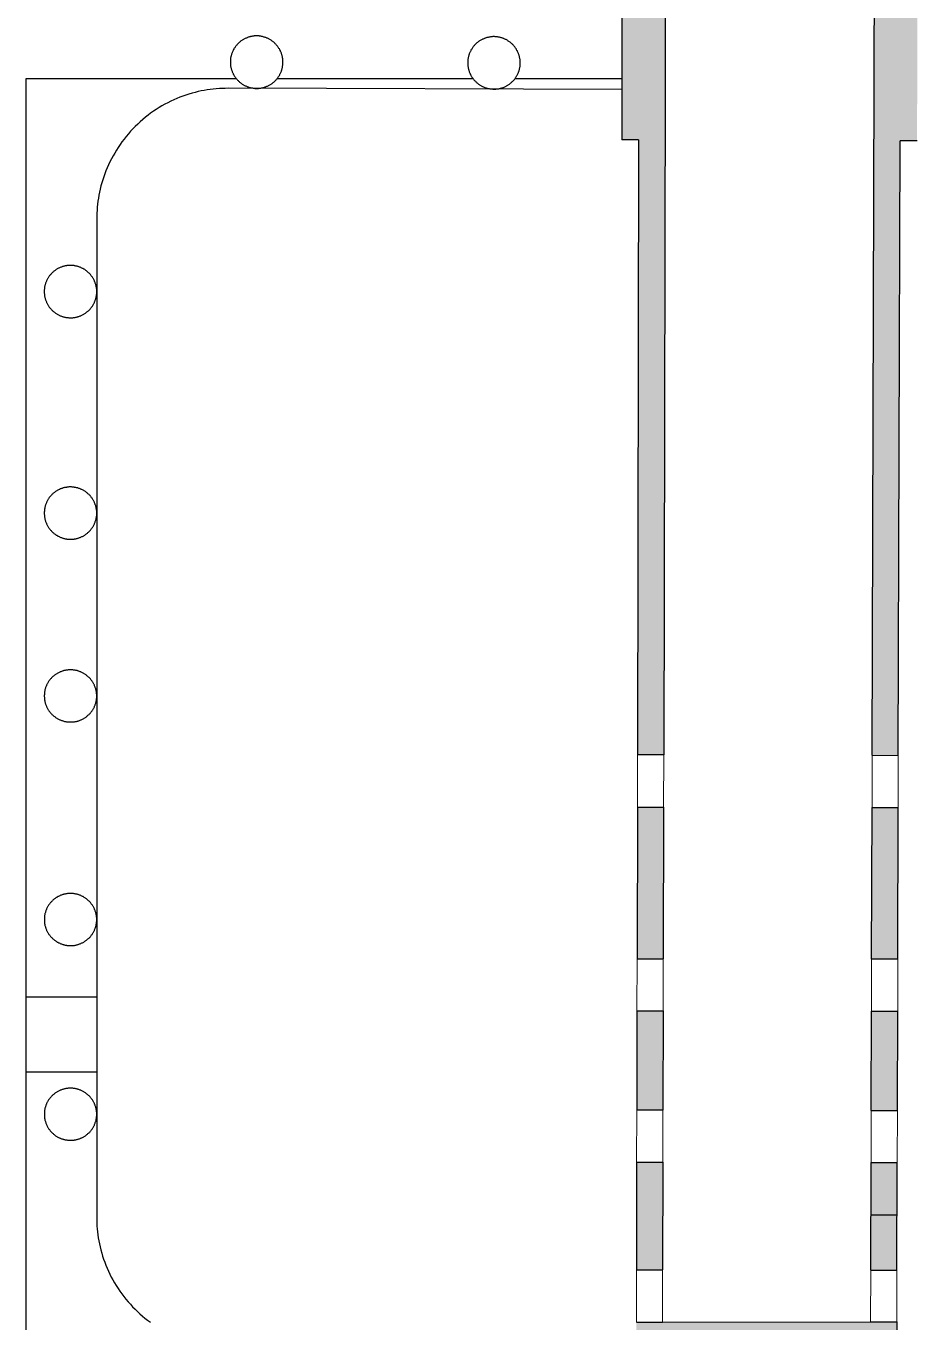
# Model space of a CAD drawing. Header units: millimetres. Extents: x 3.1 to 23.9, y 2.6 to 13.
# Drawn here: x 15.896 to 16.604, y 4.737 to 5.767 of the extents above; entities that cross this region are included whole.
import ezdxf

# ---------------------------------------------------------------- set-up
doc = ezdxf.new("R2010")
doc.units = ezdxf.units.MM
for name, color, linetype, lineweight in [('0.2', 6, 'Continuous', 15), ('0.3', 4, 'Continuous', 20), ('0.6', 1, 'Continuous', 30)]:
    doc.layers.add(name, color=color, linetype=linetype, lineweight=lineweight)

msp = doc.modelspace()

# ---------------------------------------------------------------- hatches: boundary and pattern name
at = {"layer": '0.6'}
h = msp.add_hatch(color=256, dxfattribs=at)
h.dxf.hatch_style = 1
h.paths.add_polyline_path([(16.405, 6.1786), (16.3841, 6.1786), (16.3833, 5.7845), (16.3696, 5.7845), (16.3696, 5.6766), (16.3831, 5.6766), (16.3822, 5.1878), (16.403, 5.1878), (16.4041, 5.7225)])
h.paths.add_polyline_path([(16.6047, 5.7845), (16.5913, 5.7845), (16.5924, 6.1786), (16.5716, 6.1786), (16.5702, 5.722), (16.5687, 5.1876), (16.5895, 5.1875), (16.591, 5.676), (16.6044, 5.6759)])
h.paths.add_polyline_path([(16.5883, 4.7372), (16.5675, 4.7373), (16.4021, 4.7371), (16.4021, 4.7371), (16.3813, 4.7371), (16.3812, 4.7171), (16.5882, 4.7173)])
h.paths.add_polyline_path([(16.4023, 4.8641), (16.3815, 4.8641), (16.3815, 4.8641), (16.3813, 4.7785), (16.4021, 4.7785)])
h.paths.add_polyline_path([(16.4026, 4.9844), (16.3817, 4.9844), (16.3817, 4.9844), (16.3816, 4.9054), (16.4024, 4.9054)])
h.paths.add_polyline_path([(16.4029, 5.1463), (16.3821, 5.1464), (16.3818, 5.0259), (16.4026, 5.0258)])
h.paths.add_polyline_path([(16.5895, 5.1461), (16.5687, 5.1461), (16.5683, 5.0256), (16.5892, 5.0256)])
h.paths.add_polyline_path([(16.589, 4.9842), (16.5682, 4.9842), (16.568, 4.9053), (16.5888, 4.9053)])
h.paths.add_polyline_path([(16.5885, 4.8224), (16.5678, 4.8224), (16.5677, 4.7784), (16.5884, 4.7784)])
h.paths.add_polyline_path([(16.5887, 4.8639), (16.5679, 4.864), (16.5678, 4.8224), (16.5885, 4.8224)])

# ---------------------------------------------------------------- linework, layer by layer
at = {"layer": '0.2', "lineweight": -3}
for points in [[(15.8961, 4.9957), (15.9523, 4.9957)], [(15.9523, 4.9357), (15.8961, 4.9357)]]:
    msp.add_lwpolyline(points, dxfattribs=at)
at = {"layer": '0.3', "lineweight": -3}
msp.add_line((15.8963, 5.7251), (15.8961, 5.7251), dxfattribs=at)
at = {"layer": '0.3'}
for p, q in [((16.3821, 5.1464), (16.3822, 5.1878)), ((16.403, 5.1878), (16.4029, 5.1464)), ((16.5688, 5.1876), (16.5687, 5.1461)), ((16.3817, 4.9844), (16.3818, 5.0259)), ((16.4026, 5.0258), (16.4026, 4.9844)), ((16.5682, 4.9842), (16.5683, 5.0256)), ((16.5892, 5.0256), (16.5891, 4.9842)), ((16.3815, 4.8641), (16.3816, 4.9054)), ((16.4024, 4.9054), (16.4023, 4.8641)), ((16.5679, 4.864), (16.568, 4.9053)), ((16.5888, 4.9053), (16.5887, 4.8639)), ((16.3813, 4.7371), (16.3813, 4.7785)), ((16.4021, 4.7785), (16.4021, 4.7371)), ((16.5675, 4.7373), (16.5677, 4.7784)), ((16.5884, 4.7784), (16.5883, 4.7372))]:
    msp.add_line(p, q, dxfattribs=at)
msp.add_lwpolyline([(16.5895, 5.1461), (16.5895, 5.1875)], dxfattribs=at)
at = {"layer": '0.6', "lineweight": -3}
for p, q in [((16.0634, 5.7251), (15.8961, 5.7251)), ((15.8961, 5.7251), (15.8961, 4.6759)), ((16.2516, 5.7251), (16.0956, 5.7251)), ((16.3697, 5.7251), (16.2847, 5.7251))]:
    msp.add_line(p, q, dxfattribs=at)
at = {"layer": '0.6'}
for p, q in [((16.4021, 4.7371), (16.5675, 4.7373)), ((16.5675, 4.7373), (16.5883, 4.7372)), ((16.5883, 4.7372), (16.5882, 4.7173))]:
    msp.add_line(p, q, dxfattribs=at)
for points in [[(16.405, 6.1786), (16.4041, 5.7225)], [(16.5702, 5.722), (16.5716, 6.1786)], [(16.3696, 5.7845), (16.3696, 5.6766)], [(16.0568, 5.7177), (16.0545, 5.7176), (16.0522, 5.7176), (16.0498, 5.7174), (16.0474, 5.7173), (16.045, 5.717), (16.0426, 5.7167), (16.0402, 5.7164), (16.0378, 5.716), (16.0354, 5.7155), (16.0329, 5.715), (16.0305, 5.7144), (16.0281, 5.7137), (16.0256, 5.713), (16.0232, 5.7122), (16.0208, 5.7114), (16.0184, 5.7105), (16.016, 5.7095), (16.0136, 5.7084), (16.0112, 5.7073), (16.0088, 5.7062), (16.0065, 5.7049), (16.0042, 5.7036), (16.0019, 5.7023), (15.9997, 5.7008), (15.9974, 5.6994), (15.9952, 5.6978), (15.9931, 5.6962), (15.991, 5.6946), (15.9889, 5.6928), (15.9869, 5.6911), (15.9849, 5.6892), (15.983, 5.6874), (15.9811, 5.6854), (15.9792, 5.6835), (15.9775, 5.6814), (15.9757, 5.6794), (15.9741, 5.6773), (15.9724, 5.6751), (15.9709, 5.673), (15.9694, 5.6707), (15.968, 5.6685), (15.9666, 5.6662), (15.9653, 5.6639), (15.964, 5.6616), (15.9628, 5.6592), (15.9617, 5.6569), (15.9607, 5.6545), (15.9597, 5.6521), (15.9588, 5.6497), (15.9579, 5.6473), (15.9571, 5.6449), (15.9564, 5.6424), (15.9557, 5.64), (15.9551, 5.6376), (15.9546, 5.6352), (15.9541, 5.6327), (15.9537, 5.6303), (15.9533, 5.6279), (15.953, 5.6255), (15.9528, 5.6231), (15.9526, 5.6208), (15.9525, 5.6184), (15.9524, 5.6161), (15.9524, 5.6138)], [(16.3697, 5.7167), (16.0568, 5.7177)], [(16.4041, 5.7225), (16.403, 5.1878)], [(16.5687, 5.1876), (16.5702, 5.722)], [(16.3831, 5.6766), (16.3696, 5.6766)], [(16.3831, 5.6766), (16.3822, 5.1878)], [(16.404, 5.6765), (16.404, 5.6765)], [(16.5895, 5.1875), (16.591, 5.676)], [(16.6044, 5.6759), (16.591, 5.676)], [(15.9524, 5.6138), (15.9523, 4.8204)], [(16.403, 5.1878), (16.3822, 5.1878)], [(16.5688, 5.1876), (16.5895, 5.1875)], [(16.3821, 5.1464), (16.3818, 5.0259)], [(16.3821, 5.1464), (16.4029, 5.1463)], [(16.4029, 5.1463), (16.4026, 5.0258)], [(16.5683, 5.0256), (16.5687, 5.1461)], [(16.5687, 5.1461), (16.5895, 5.1461)], [(16.5892, 5.0256), (16.5895, 5.1461)], [(16.3818, 5.0259), (16.4026, 5.0258)], [(16.5892, 5.0256), (16.5683, 5.0256)], [(16.3817, 4.9844), (16.3816, 4.9054)], [(16.3817, 4.9844), (16.4026, 4.9844)], [(16.4026, 4.9844), (16.4024, 4.9054)], [(16.568, 4.9053), (16.5682, 4.9842)], [(16.5682, 4.9842), (16.589, 4.9842)], [(16.5888, 4.9053), (16.589, 4.9842)], [(16.4024, 4.9054), (16.3816, 4.9054)], [(16.568, 4.9053), (16.5888, 4.9053)], [(16.3815, 4.8641), (16.3813, 4.7785)], [(16.3815, 4.8641), (16.4023, 4.8641)], [(16.4023, 4.8641), (16.4021, 4.7785)], [(16.5677, 4.7784), (16.5679, 4.864)], [(16.5679, 4.864), (16.5887, 4.8639)], [(16.5884, 4.7784), (16.5887, 4.8639)], [(16.5677, 4.8224), (16.5885, 4.8224)], [(15.9523, 4.8204), (15.9523, 4.8181), (15.9524, 4.8158), (15.9525, 4.8134), (15.9527, 4.8111), (15.953, 4.8087), (15.9533, 4.8064), (15.9536, 4.804), (15.954, 4.8016), (15.9545, 4.7992), (15.9551, 4.7968), (15.9557, 4.7944), (15.9563, 4.7919), (15.957, 4.7895), (15.9578, 4.7871), (15.9587, 4.7847), (15.9596, 4.7823), (15.9606, 4.78), (15.9616, 4.7776), (15.9627, 4.7752), (15.9639, 4.7729), (15.9652, 4.7706), (15.9665, 4.7683), (15.9678, 4.7661), (15.9693, 4.7638), (15.9707, 4.7616), (15.9723, 4.7595), (15.9739, 4.7573), (15.9756, 4.7552), (15.9773, 4.7532), (15.9791, 4.7512), (15.9809, 4.7492), (15.9828, 4.7473), (15.9847, 4.7454), (15.9867, 4.7436), (15.9887, 4.7419), (15.9907, 4.7402), (15.9928, 4.7385), (15.995, 4.7369)], [(16.3813, 4.7785), (16.4021, 4.7785)], [(16.5677, 4.7784), (16.5884, 4.7784)], [(16.3813, 4.7371), (16.4021, 4.7371)]]:
    msp.add_lwpolyline(points, dxfattribs=at)
for points in [[(16.0795, 5.7593), (16.079, 5.7593), (16.0785, 5.7593), (16.0781, 5.7592), (16.0776, 5.7592), (16.0771, 5.7591), (16.0766, 5.7591), (16.0762, 5.759), (16.0757, 5.7589), (16.0752, 5.7588), (16.0747, 5.7587), (16.0742, 5.7586), (16.0737, 5.7585), (16.0732, 5.7583), (16.0728, 5.7582), (16.0723, 5.758), (16.0718, 5.7578), (16.0713, 5.7576), (16.0708, 5.7574), (16.0704, 5.7572), (16.0699, 5.757), (16.0694, 5.7567), (16.069, 5.7565), (16.0685, 5.7562), (16.068, 5.7559), (16.0676, 5.7556), (16.0672, 5.7553), (16.0667, 5.755), (16.0663, 5.7546), (16.0659, 5.7543), (16.0655, 5.7539), (16.0651, 5.7536), (16.0647, 5.7532), (16.0643, 5.7528), (16.064, 5.7524), (16.0636, 5.752), (16.0633, 5.7516), (16.0629, 5.7512), (16.0626, 5.7508), (16.0623, 5.7503), (16.062, 5.7499), (16.0617, 5.7494), (16.0614, 5.749), (16.0612, 5.7485), (16.0609, 5.7481), (16.0607, 5.7476), (16.0605, 5.7471), (16.0602, 5.7466), (16.06, 5.7462), (16.0599, 5.7457), (16.0597, 5.7452), (16.0595, 5.7447), (16.0594, 5.7442), (16.0593, 5.7437), (16.0591, 5.7432), (16.059, 5.7428), (16.0589, 5.7423), (16.0588, 5.7418), (16.0588, 5.7413), (16.0587, 5.7408), (16.0587, 5.7404), (16.0586, 5.7399), (16.0586, 5.7394), (16.0586, 5.739), (16.0586, 5.7385), (16.0586, 5.738), (16.0586, 5.7376), (16.0586, 5.7371), (16.0587, 5.7366), (16.0587, 5.7361), (16.0588, 5.7357), (16.0588, 5.7352), (16.0589, 5.7347), (16.059, 5.7342), (16.0591, 5.7337), (16.0592, 5.7332), (16.0594, 5.7327), (16.0595, 5.7323), (16.0597, 5.7318), (16.0599, 5.7313), (16.06, 5.7308), (16.0602, 5.7303), (16.0604, 5.7299), (16.0607, 5.7294), (16.0609, 5.7289), (16.0612, 5.7284), (16.0614, 5.728), (16.0617, 5.7275), (16.062, 5.7271), (16.0623, 5.7266), (16.0626, 5.7262), (16.0629, 5.7258), (16.0632, 5.7253), (16.0636, 5.7249), (16.0639, 5.7245), (16.0643, 5.7241), (16.0647, 5.7237), (16.0651, 5.7234), (16.0655, 5.723), (16.0659, 5.7226), (16.0663, 5.7223), (16.0667, 5.7219), (16.0671, 5.7216), (16.0676, 5.7213), (16.068, 5.721), (16.0685, 5.7207), (16.0689, 5.7205), (16.0694, 5.7202), (16.0699, 5.7199), (16.0703, 5.7197), (16.0708, 5.7195), (16.0713, 5.7193), (16.0718, 5.7191), (16.0722, 5.7189), (16.0727, 5.7187), (16.0732, 5.7185), (16.0737, 5.7184), (16.0742, 5.7183), (16.0747, 5.7181), (16.0752, 5.718), (16.0757, 5.7179), (16.0761, 5.7179), (16.0766, 5.7178), (16.0771, 5.7177), (16.0776, 5.7177), (16.0781, 5.7176), (16.0785, 5.7176), (16.079, 5.7176), (16.0795, 5.7176), (16.0799, 5.7176), (16.0804, 5.7176), (16.0809, 5.7176), (16.0813, 5.7177), (16.0818, 5.7177), (16.0823, 5.7178), (16.0828, 5.7178), (16.0833, 5.7179), (16.0837, 5.718), (16.0842, 5.7181), (16.0847, 5.7182), (16.0852, 5.7184), (16.0857, 5.7185), (16.0862, 5.7187), (16.0867, 5.7188), (16.0871, 5.719), (16.0876, 5.7192), (16.0881, 5.7194), (16.0886, 5.7196), (16.089, 5.7199), (16.0895, 5.7201), (16.09, 5.7204), (16.0904, 5.7207), (16.0909, 5.7209), (16.0913, 5.7212), (16.0918, 5.7215), (16.0922, 5.7219), (16.0926, 5.7222), (16.093, 5.7225), (16.0934, 5.7229), (16.0938, 5.7233), (16.0942, 5.7236), (16.0946, 5.724), (16.095, 5.7244), (16.0953, 5.7248), (16.0957, 5.7252), (16.096, 5.7257), (16.0963, 5.7261), (16.0966, 5.7265), (16.0969, 5.727), (16.0972, 5.7274), (16.0975, 5.7279), (16.0978, 5.7283), (16.098, 5.7288), (16.0982, 5.7293), (16.0985, 5.7297), (16.0987, 5.7302), (16.0989, 5.7307), (16.0991, 5.7312), (16.0992, 5.7317), (16.0994, 5.7321), (16.0995, 5.7326), (16.0997, 5.7331), (16.0998, 5.7336), (16.0999, 5.7341), (16.1, 5.7346), (16.1001, 5.735), (16.1001, 5.7355), (16.1002, 5.736), (16.1003, 5.7365), (16.1003, 5.737), (16.1003, 5.7374), (16.1003, 5.7379), (16.1003, 5.7384), (16.1003, 5.7388), (16.1003, 5.7393), (16.1003, 5.7398), (16.1003, 5.7402), (16.1002, 5.7407), (16.1002, 5.7412), (16.1001, 5.7417), (16.1, 5.7422), (16.0999, 5.7426), (16.0998, 5.7431), (16.0997, 5.7436), (16.0995, 5.7441), (16.0994, 5.7446), (16.0992, 5.7451), (16.0991, 5.7456), (16.0989, 5.746), (16.0987, 5.7465), (16.0985, 5.747), (16.0983, 5.7475), (16.098, 5.7479), (16.0978, 5.7484), (16.0975, 5.7489), (16.0972, 5.7493), (16.0969, 5.7498), (16.0966, 5.7502), (16.0963, 5.7507), (16.096, 5.7511), (16.0957, 5.7515), (16.0953, 5.7519), (16.095, 5.7523), (16.0946, 5.7527), (16.0942, 5.7531), (16.0939, 5.7535), (16.0935, 5.7539), (16.093, 5.7542), (16.0926, 5.7546), (16.0922, 5.7549), (16.0918, 5.7552), (16.0913, 5.7555), (16.0909, 5.7558), (16.0904, 5.7561), (16.09, 5.7564), (16.0895, 5.7567), (16.0891, 5.7569), (16.0886, 5.7571), (16.0881, 5.7574), (16.0876, 5.7576), (16.0872, 5.7578), (16.0867, 5.758), (16.0862, 5.7581), (16.0857, 5.7583), (16.0852, 5.7584), (16.0847, 5.7586), (16.0842, 5.7587), (16.0838, 5.7588), (16.0833, 5.7589), (16.0828, 5.759), (16.0823, 5.7591), (16.0818, 5.7591), (16.0814, 5.7592), (16.0809, 5.7592), (16.0804, 5.7592), (16.0799, 5.7593)], [(16.2681, 5.7587), (16.2677, 5.7587), (16.2672, 5.7587), (16.2667, 5.7586), (16.2663, 5.7586), (16.2658, 5.7585), (16.2653, 5.7585), (16.2648, 5.7584), (16.2643, 5.7583), (16.2639, 5.7582), (16.2634, 5.7581), (16.2629, 5.758), (16.2624, 5.7579), (16.2619, 5.7577), (16.2614, 5.7576), (16.2609, 5.7574), (16.2605, 5.7572), (16.26, 5.757), (16.2595, 5.7568), (16.259, 5.7566), (16.2586, 5.7564), (16.2581, 5.7561), (16.2576, 5.7559), (16.2572, 5.7556), (16.2567, 5.7553), (16.2563, 5.755), (16.2558, 5.7547), (16.2554, 5.7544), (16.255, 5.7541), (16.2546, 5.7537), (16.2542, 5.7534), (16.2538, 5.753), (16.2534, 5.7526), (16.253, 5.7522), (16.2526, 5.7518), (16.2523, 5.7514), (16.2519, 5.751), (16.2516, 5.7506), (16.2513, 5.7502), (16.251, 5.7497), (16.2507, 5.7493), (16.2504, 5.7488), (16.2501, 5.7484), (16.2498, 5.7479), (16.2496, 5.7475), (16.2494, 5.747), (16.2491, 5.7465), (16.2489, 5.746), (16.2487, 5.7456), (16.2485, 5.7451), (16.2484, 5.7446), (16.2482, 5.7441), (16.2481, 5.7436), (16.2479, 5.7431), (16.2478, 5.7427), (16.2477, 5.7422), (16.2476, 5.7417), (16.2475, 5.7412), (16.2474, 5.7407), (16.2474, 5.7402), (16.2473, 5.7398), (16.2473, 5.7393), (16.2473, 5.7388), (16.2473, 5.7384), (16.2472, 5.7379), (16.2473, 5.7374), (16.2473, 5.737), (16.2473, 5.7365), (16.2473, 5.736), (16.2474, 5.7356), (16.2474, 5.7351), (16.2475, 5.7346), (16.2476, 5.7341), (16.2477, 5.7336), (16.2478, 5.7331), (16.2479, 5.7327), (16.248, 5.7322), (16.2482, 5.7317), (16.2483, 5.7312), (16.2485, 5.7307), (16.2487, 5.7302), (16.2489, 5.7297), (16.2491, 5.7293), (16.2493, 5.7288), (16.2496, 5.7283), (16.2498, 5.7279), (16.2501, 5.7274), (16.2503, 5.7269), (16.2506, 5.7265), (16.2509, 5.726), (16.2512, 5.7256), (16.2516, 5.7252), (16.2519, 5.7248), (16.2522, 5.7243), (16.2526, 5.7239), (16.253, 5.7235), (16.2533, 5.7232), (16.2537, 5.7228), (16.2541, 5.7224), (16.2545, 5.7221), (16.2549, 5.7217), (16.2554, 5.7214), (16.2558, 5.721), (16.2562, 5.7207), (16.2567, 5.7204), (16.2571, 5.7201), (16.2576, 5.7199), (16.258, 5.7196), (16.2585, 5.7194), (16.259, 5.7191), (16.2594, 5.7189), (16.2599, 5.7187), (16.2604, 5.7185), (16.2609, 5.7183), (16.2614, 5.7181), (16.2619, 5.718), (16.2623, 5.7178), (16.2628, 5.7177), (16.2633, 5.7176), (16.2638, 5.7175), (16.2643, 5.7174), (16.2648, 5.7173), (16.2653, 5.7172), (16.2657, 5.7171), (16.2662, 5.7171), (16.2667, 5.7171), (16.2672, 5.717), (16.2676, 5.717), (16.2681, 5.717), (16.2685, 5.717), (16.269, 5.717), (16.2695, 5.717), (16.27, 5.7171), (16.2704, 5.7171), (16.2709, 5.7172), (16.2714, 5.7173), (16.2719, 5.7173), (16.2724, 5.7174), (16.2728, 5.7175), (16.2733, 5.7177), (16.2738, 5.7178), (16.2743, 5.7179), (16.2748, 5.7181), (16.2753, 5.7183), (16.2758, 5.7184), (16.2762, 5.7186), (16.2767, 5.7188), (16.2772, 5.7191), (16.2777, 5.7193), (16.2781, 5.7196), (16.2786, 5.7198), (16.279, 5.7201), (16.2795, 5.7204), (16.2799, 5.7207), (16.2804, 5.721), (16.2808, 5.7213), (16.2812, 5.7216), (16.2816, 5.722), (16.2821, 5.7223), (16.2824, 5.7227), (16.2828, 5.7231), (16.2832, 5.7234), (16.2836, 5.7238), (16.2839, 5.7242), (16.2843, 5.7247), (16.2846, 5.7251), (16.2849, 5.7255), (16.2853, 5.7259), (16.2856, 5.7264), (16.2858, 5.7268), (16.2861, 5.7273), (16.2864, 5.7277), (16.2866, 5.7282), (16.2869, 5.7287), (16.2871, 5.7292), (16.2873, 5.7296), (16.2875, 5.7301), (16.2877, 5.7306), (16.2878, 5.7311), (16.288, 5.7316), (16.2882, 5.732), (16.2883, 5.7325), (16.2884, 5.733), (16.2885, 5.7335), (16.2886, 5.734), (16.2887, 5.7345), (16.2888, 5.7349), (16.2888, 5.7354), (16.2889, 5.7359), (16.2889, 5.7364), (16.2889, 5.7368), (16.289, 5.7373), (16.289, 5.7378), (16.289, 5.7382), (16.2889, 5.7387), (16.2889, 5.7392), (16.2889, 5.7396), (16.2888, 5.7401), (16.2888, 5.7406), (16.2887, 5.7411), (16.2886, 5.7416), (16.2885, 5.742), (16.2884, 5.7425), (16.2883, 5.743), (16.2882, 5.7435), (16.288, 5.744), (16.2879, 5.7445), (16.2877, 5.745), (16.2875, 5.7454), (16.2873, 5.7459), (16.2871, 5.7464), (16.2869, 5.7469), (16.2867, 5.7473), (16.2864, 5.7478), (16.2861, 5.7483), (16.2859, 5.7487), (16.2856, 5.7492), (16.2853, 5.7496), (16.285, 5.7501), (16.2847, 5.7505), (16.2843, 5.7509), (16.284, 5.7513), (16.2836, 5.7517), (16.2833, 5.7521), (16.2829, 5.7525), (16.2825, 5.7529), (16.2821, 5.7533), (16.2817, 5.7536), (16.2813, 5.754), (16.2809, 5.7543), (16.2804, 5.7546), (16.28, 5.7549), (16.2795, 5.7552), (16.2791, 5.7555), (16.2786, 5.7558), (16.2782, 5.7561), (16.2777, 5.7563), (16.2772, 5.7565), (16.2768, 5.7568), (16.2763, 5.757), (16.2758, 5.7572), (16.2753, 5.7574), (16.2748, 5.7575), (16.2744, 5.7577), (16.2739, 5.7578), (16.2734, 5.758), (16.2729, 5.7581), (16.2724, 5.7582), (16.2719, 5.7583), (16.2714, 5.7584), (16.271, 5.7585), (16.2705, 5.7585), (16.27, 5.7586), (16.2695, 5.7586), (16.2691, 5.7586), (16.2686, 5.7587)], [(15.9106, 5.5561), (15.9106, 5.5557), (15.9106, 5.5552), (15.9106, 5.5547), (15.9107, 5.5543), (15.9107, 5.5538), (15.9108, 5.5533), (15.9109, 5.5528), (15.9109, 5.5523), (15.911, 5.5519), (15.9111, 5.5514), (15.9113, 5.5509), (15.9114, 5.5504), (15.9115, 5.5499), (15.9117, 5.5494), (15.9119, 5.5489), (15.9121, 5.5485), (15.9123, 5.548), (15.9125, 5.5475), (15.9127, 5.547), (15.9129, 5.5466), (15.9132, 5.5461), (15.9134, 5.5456), (15.9137, 5.5452), (15.914, 5.5447), (15.9143, 5.5443), (15.9146, 5.5438), (15.9149, 5.5434), (15.9153, 5.543), (15.9156, 5.5426), (15.916, 5.5422), (15.9163, 5.5418), (15.9167, 5.5414), (15.9171, 5.541), (15.9175, 5.5406), (15.9179, 5.5403), (15.9183, 5.5399), (15.9187, 5.5396), (15.9192, 5.5393), (15.9196, 5.539), (15.92, 5.5387), (15.9205, 5.5384), (15.921, 5.5381), (15.9214, 5.5379), (15.9219, 5.5376), (15.9224, 5.5374), (15.9228, 5.5371), (15.9233, 5.5369), (15.9238, 5.5367), (15.9243, 5.5366), (15.9248, 5.5364), (15.9252, 5.5362), (15.9257, 5.5361), (15.9262, 5.5359), (15.9267, 5.5358), (15.9272, 5.5357), (15.9277, 5.5356), (15.9282, 5.5355), (15.9286, 5.5355), (15.9291, 5.5354), (15.9296, 5.5354), (15.9301, 5.5353), (15.9305, 5.5353), (15.931, 5.5353), (15.9315, 5.5353), (15.9319, 5.5353), (15.9324, 5.5353), (15.9329, 5.5353), (15.9333, 5.5353), (15.9338, 5.5354), (15.9343, 5.5354), (15.9348, 5.5355), (15.9353, 5.5356), (15.9358, 5.5357), (15.9362, 5.5358), (15.9367, 5.5359), (15.9372, 5.5361), (15.9377, 5.5362), (15.9382, 5.5364), (15.9387, 5.5365), (15.9392, 5.5367), (15.9396, 5.5369), (15.9401, 5.5371), (15.9406, 5.5373), (15.9411, 5.5376), (15.9415, 5.5378), (15.942, 5.5381), (15.9424, 5.5383), (15.9429, 5.5386), (15.9433, 5.5389), (15.9438, 5.5392), (15.9442, 5.5396), (15.9446, 5.5399), (15.945, 5.5402), (15.9454, 5.5406), (15.9458, 5.5409), (15.9462, 5.5413), (15.9466, 5.5417), (15.947, 5.5421), (15.9473, 5.5425), (15.9477, 5.5429), (15.948, 5.5433), (15.9483, 5.5438), (15.9486, 5.5442), (15.9489, 5.5446), (15.9492, 5.5451), (15.9495, 5.5455), (15.9498, 5.546), (15.95, 5.5465), (15.9503, 5.5469), (15.9505, 5.5474), (15.9507, 5.5479), (15.9509, 5.5484), (15.9511, 5.5488), (15.9512, 5.5493), (15.9514, 5.5498), (15.9515, 5.5503), (15.9517, 5.5508), (15.9518, 5.5513), (15.9519, 5.5518), (15.952, 5.5522), (15.9521, 5.5527), (15.9522, 5.5532), (15.9522, 5.5537), (15.9523, 5.5542), (15.9523, 5.5546), (15.9523, 5.5551), (15.9523, 5.5556), (15.9523, 5.556), (15.9523, 5.5565), (15.9523, 5.5569), (15.9523, 5.5574), (15.9523, 5.5579), (15.9522, 5.5584), (15.9522, 5.5588), (15.9521, 5.5593), (15.952, 5.5598), (15.9519, 5.5603), (15.9518, 5.5608), (15.9517, 5.5613), (15.9515, 5.5617), (15.9514, 5.5622), (15.9512, 5.5627), (15.9511, 5.5632), (15.9509, 5.5637), (15.9507, 5.5642), (15.9505, 5.5646), (15.9503, 5.5651), (15.95, 5.5656), (15.9498, 5.5661), (15.9495, 5.5665), (15.9492, 5.567), (15.9489, 5.5674), (15.9486, 5.5679), (15.9483, 5.5683), (15.948, 5.5687), (15.9477, 5.5692), (15.9473, 5.5696), (15.947, 5.57), (15.9466, 5.5704), (15.9462, 5.5708), (15.9458, 5.5711), (15.9454, 5.5715), (15.945, 5.5719), (15.9446, 5.5722), (15.9442, 5.5725), (15.9438, 5.5729), (15.9433, 5.5732), (15.9429, 5.5735), (15.9424, 5.5738), (15.942, 5.574), (15.9415, 5.5743), (15.9411, 5.5745), (15.9406, 5.5748), (15.9401, 5.575), (15.9396, 5.5752), (15.9392, 5.5754), (15.9387, 5.5756), (15.9382, 5.5758), (15.9377, 5.5759), (15.9372, 5.5761), (15.9367, 5.5762), (15.9362, 5.5763), (15.9358, 5.5764), (15.9353, 5.5765), (15.9348, 5.5766), (15.9343, 5.5767), (15.9338, 5.5767), (15.9333, 5.5768), (15.9329, 5.5768), (15.9324, 5.5769), (15.9319, 5.5769), (15.9315, 5.5769), (15.931, 5.5769), (15.9305, 5.5769), (15.9301, 5.5768), (15.9296, 5.5768), (15.9291, 5.5768), (15.9286, 5.5767), (15.9282, 5.5766), (15.9277, 5.5765), (15.9272, 5.5765), (15.9267, 5.5763), (15.9262, 5.5762), (15.9257, 5.5761), (15.9252, 5.576), (15.9248, 5.5758), (15.9243, 5.5756), (15.9238, 5.5754), (15.9233, 5.5752), (15.9228, 5.575), (15.9223, 5.5748), (15.9219, 5.5746), (15.9214, 5.5743), (15.9209, 5.5741), (15.9205, 5.5738), (15.92, 5.5735), (15.9196, 5.5732), (15.9192, 5.5729), (15.9187, 5.5726), (15.9183, 5.5723), (15.9179, 5.5719), (15.9175, 5.5716), (15.9171, 5.5712), (15.9167, 5.5708), (15.9163, 5.5704), (15.916, 5.57), (15.9156, 5.5696), (15.9153, 5.5692), (15.9149, 5.5688), (15.9146, 5.5684), (15.9143, 5.5679), (15.914, 5.5675), (15.9137, 5.5671), (15.9134, 5.5666), (15.9132, 5.5661), (15.9129, 5.5657), (15.9127, 5.5652), (15.9125, 5.5647), (15.9123, 5.5643), (15.9121, 5.5638), (15.9119, 5.5633), (15.9117, 5.5628), (15.9115, 5.5623), (15.9114, 5.5618), (15.9113, 5.5614), (15.9111, 5.5609), (15.911, 5.5604), (15.9109, 5.5599), (15.9109, 5.5594), (15.9108, 5.5589), (15.9107, 5.5585), (15.9107, 5.558), (15.9106, 5.5575), (15.9106, 5.5571), (15.9106, 5.5566)], [(15.9106, 5.3801), (15.9106, 5.3796), (15.9106, 5.3791), (15.9107, 5.3787), (15.9107, 5.3782), (15.9107, 5.3777), (15.9108, 5.3772), (15.9109, 5.3768), (15.911, 5.3763), (15.9111, 5.3758), (15.9112, 5.3753), (15.9113, 5.3748), (15.9114, 5.3743), (15.9116, 5.3738), (15.9117, 5.3734), (15.9119, 5.3729), (15.9121, 5.3724), (15.9123, 5.3719), (15.9125, 5.3714), (15.9127, 5.371), (15.9129, 5.3705), (15.9132, 5.37), (15.9135, 5.3696), (15.9137, 5.3691), (15.914, 5.3687), (15.9143, 5.3682), (15.9146, 5.3678), (15.9149, 5.3674), (15.9153, 5.3669), (15.9156, 5.3665), (15.916, 5.3661), (15.9164, 5.3657), (15.9167, 5.3653), (15.9171, 5.365), (15.9175, 5.3646), (15.9179, 5.3643), (15.9183, 5.3639), (15.9188, 5.3636), (15.9192, 5.3633), (15.9196, 5.3629), (15.9201, 5.3626), (15.9205, 5.3624), (15.921, 5.3621), (15.9214, 5.3618), (15.9219, 5.3616), (15.9224, 5.3613), (15.9228, 5.3611), (15.9233, 5.3609), (15.9238, 5.3607), (15.9243, 5.3605), (15.9248, 5.3604), (15.9253, 5.3602), (15.9257, 5.36), (15.9262, 5.3599), (15.9267, 5.3598), (15.9272, 5.3597), (15.9277, 5.3596), (15.9282, 5.3595), (15.9286, 5.3594), (15.9291, 5.3594), (15.9296, 5.3593), (15.9301, 5.3593), (15.9305, 5.3593), (15.931, 5.3592), (15.9315, 5.3592), (15.9319, 5.3592), (15.9324, 5.3593), (15.9329, 5.3593), (15.9334, 5.3593), (15.9338, 5.3594), (15.9343, 5.3594), (15.9348, 5.3595), (15.9353, 5.3596), (15.9358, 5.3597), (15.9362, 5.3598), (15.9367, 5.3599), (15.9372, 5.36), (15.9377, 5.3602), (15.9382, 5.3603), (15.9387, 5.3605), (15.9392, 5.3607), (15.9396, 5.3609), (15.9401, 5.3611), (15.9406, 5.3613), (15.9411, 5.3615), (15.9415, 5.3618), (15.942, 5.362), (15.9424, 5.3623), (15.9429, 5.3626), (15.9433, 5.3629), (15.9438, 5.3632), (15.9442, 5.3635), (15.9446, 5.3639), (15.945, 5.3642), (15.9454, 5.3646), (15.9458, 5.3649), (15.9462, 5.3653), (15.9466, 5.3657), (15.947, 5.3661), (15.9473, 5.3665), (15.9477, 5.3669), (15.948, 5.3673), (15.9483, 5.3677), (15.9486, 5.3682), (15.9489, 5.3686), (15.9492, 5.3691), (15.9495, 5.3695), (15.9498, 5.37), (15.95, 5.3704), (15.9502, 5.3709), (15.9505, 5.3714), (15.9507, 5.3718), (15.9509, 5.3723), (15.9511, 5.3728), (15.9512, 5.3733), (15.9514, 5.3738), (15.9515, 5.3743), (15.9517, 5.3747), (15.9518, 5.3752), (15.9519, 5.3757), (15.952, 5.3762), (15.9521, 5.3767), (15.9521, 5.3772), (15.9522, 5.3776), (15.9523, 5.3781), (15.9523, 5.3786), (15.9523, 5.379), (15.9523, 5.3795), (15.9523, 5.38), (15.9523, 5.3804), (15.9523, 5.3809), (15.9523, 5.3814), (15.9523, 5.3818), (15.9522, 5.3823), (15.9521, 5.3828), (15.9521, 5.3833), (15.952, 5.3838), (15.9519, 5.3842), (15.9518, 5.3847), (15.9517, 5.3852), (15.9515, 5.3857), (15.9514, 5.3862), (15.9512, 5.3867), (15.9511, 5.3871), (15.9509, 5.3876), (15.9507, 5.3881), (15.9505, 5.3886), (15.9502, 5.3891), (15.95, 5.3895), (15.9498, 5.39), (15.9495, 5.3904), (15.9492, 5.3909), (15.9489, 5.3914), (15.9486, 5.3918), (15.9483, 5.3922), (15.948, 5.3927), (15.9477, 5.3931), (15.9473, 5.3935), (15.947, 5.3939), (15.9466, 5.3943), (15.9462, 5.3947), (15.9458, 5.3951), (15.9454, 5.3954), (15.945, 5.3958), (15.9446, 5.3961), (15.9442, 5.3965), (15.9438, 5.3968), (15.9433, 5.3971), (15.9429, 5.3974), (15.9424, 5.3977), (15.942, 5.3979), (15.9415, 5.3982), (15.9411, 5.3985), (15.9406, 5.3987), (15.9401, 5.3989), (15.9396, 5.3991), (15.9392, 5.3993), (15.9387, 5.3995), (15.9382, 5.3997), (15.9377, 5.3998), (15.9372, 5.4), (15.9367, 5.4001), (15.9362, 5.4002), (15.9358, 5.4003), (15.9353, 5.4004), (15.9348, 5.4005), (15.9343, 5.4006), (15.9338, 5.4007), (15.9334, 5.4007), (15.9329, 5.4007), (15.9324, 5.4008), (15.9319, 5.4008), (15.9315, 5.4008), (15.931, 5.4008), (15.9305, 5.4008), (15.9301, 5.4008), (15.9296, 5.4007), (15.9291, 5.4007), (15.9286, 5.4006), (15.9282, 5.4005), (15.9277, 5.4005), (15.9272, 5.4004), (15.9267, 5.4003), (15.9262, 5.4001), (15.9257, 5.4), (15.9252, 5.3999), (15.9248, 5.3997), (15.9243, 5.3995), (15.9238, 5.3994), (15.9233, 5.3992), (15.9228, 5.3989), (15.9224, 5.3987), (15.9219, 5.3985), (15.9214, 5.3982), (15.921, 5.398), (15.9205, 5.3977), (15.9201, 5.3974), (15.9196, 5.3971), (15.9192, 5.3968), (15.9187, 5.3965), (15.9183, 5.3962), (15.9179, 5.3958), (15.9175, 5.3955), (15.9171, 5.3951), (15.9167, 5.3947), (15.9163, 5.3944), (15.916, 5.394), (15.9156, 5.3936), (15.9153, 5.3931), (15.9149, 5.3927), (15.9146, 5.3923), (15.9143, 5.3919), (15.914, 5.3914), (15.9137, 5.391), (15.9135, 5.3905), (15.9132, 5.3901), (15.9129, 5.3896), (15.9127, 5.3891), (15.9125, 5.3887), (15.9123, 5.3882), (15.9121, 5.3877), (15.9119, 5.3872), (15.9117, 5.3867), (15.9116, 5.3863), (15.9114, 5.3858), (15.9113, 5.3853), (15.9112, 5.3848), (15.9111, 5.3843), (15.911, 5.3838), (15.9109, 5.3834), (15.9108, 5.3829), (15.9107, 5.3824), (15.9107, 5.3819), (15.9107, 5.3814), (15.9106, 5.381), (15.9106, 5.3805)], [(15.9106, 5.2347), (15.9106, 5.2343), (15.9107, 5.2338), (15.9107, 5.2333), (15.9107, 5.2329), (15.9108, 5.2324), (15.9108, 5.2319), (15.9109, 5.2314), (15.911, 5.231), (15.9111, 5.2305), (15.9112, 5.23), (15.9113, 5.2295), (15.9114, 5.229), (15.9116, 5.2285), (15.9117, 5.2281), (15.9119, 5.2276), (15.9121, 5.2271), (15.9123, 5.2266), (15.9125, 5.2261), (15.9127, 5.2257), (15.913, 5.2252), (15.9132, 5.2247), (15.9135, 5.2243), (15.9137, 5.2238), (15.914, 5.2234), (15.9143, 5.2229), (15.9146, 5.2225), (15.915, 5.2221), (15.9153, 5.2216), (15.9156, 5.2212), (15.916, 5.2208), (15.9164, 5.2204), (15.9167, 5.22), (15.9171, 5.2197), (15.9175, 5.2193), (15.9179, 5.219), (15.9183, 5.2186), (15.9188, 5.2183), (15.9192, 5.218), (15.9196, 5.2176), (15.9201, 5.2173), (15.9205, 5.2171), (15.921, 5.2168), (15.9214, 5.2165), (15.9219, 5.2163), (15.9224, 5.216), (15.9229, 5.2158), (15.9233, 5.2156), (15.9238, 5.2154), (15.9243, 5.2152), (15.9248, 5.2151), (15.9253, 5.2149), (15.9257, 5.2148), (15.9262, 5.2146), (15.9267, 5.2145), (15.9272, 5.2144), (15.9277, 5.2143), (15.9282, 5.2142), (15.9287, 5.2141), (15.9291, 5.2141), (15.9296, 5.214), (15.9301, 5.214), (15.9306, 5.214), (15.931, 5.214), (15.9315, 5.214), (15.9319, 5.214), (15.9324, 5.214), (15.9329, 5.214), (15.9334, 5.214), (15.9338, 5.2141), (15.9343, 5.2141), (15.9348, 5.2142), (15.9353, 5.2143), (15.9358, 5.2144), (15.9363, 5.2145), (15.9367, 5.2146), (15.9372, 5.2147), (15.9377, 5.2149), (15.9382, 5.215), (15.9387, 5.2152), (15.9392, 5.2154), (15.9396, 5.2156), (15.9401, 5.2158), (15.9406, 5.216), (15.9411, 5.2163), (15.9415, 5.2165), (15.942, 5.2168), (15.9424, 5.217), (15.9429, 5.2173), (15.9433, 5.2176), (15.9438, 5.2179), (15.9442, 5.2182), (15.9446, 5.2186), (15.945, 5.2189), (15.9454, 5.2193), (15.9458, 5.2196), (15.9462, 5.22), (15.9466, 5.2204), (15.947, 5.2208), (15.9473, 5.2212), (15.9477, 5.2216), (15.948, 5.222), (15.9483, 5.2224), (15.9486, 5.2229), (15.9489, 5.2233), (15.9492, 5.2238), (15.9495, 5.2242), (15.9498, 5.2247), (15.95, 5.2251), (15.9502, 5.2256), (15.9505, 5.2261), (15.9507, 5.2266), (15.9509, 5.227), (15.9511, 5.2275), (15.9512, 5.228), (15.9514, 5.2285), (15.9515, 5.229), (15.9517, 5.2294), (15.9518, 5.2299), (15.9519, 5.2304), (15.952, 5.2309), (15.9521, 5.2314), (15.9521, 5.2319), (15.9522, 5.2323), (15.9522, 5.2328), (15.9523, 5.2333), (15.9523, 5.2337), (15.9523, 5.2342), (15.9523, 5.2347), (15.9523, 5.2351), (15.9523, 5.2356), (15.9523, 5.2361), (15.9522, 5.2365), (15.9522, 5.237), (15.9521, 5.2375), (15.9521, 5.238), (15.952, 5.2384), (15.9519, 5.2389), (15.9518, 5.2394), (15.9517, 5.2399), (15.9515, 5.2404), (15.9514, 5.2409), (15.9512, 5.2413), (15.9511, 5.2418), (15.9509, 5.2423), (15.9507, 5.2428), (15.9505, 5.2433), (15.9502, 5.2437), (15.95, 5.2442), (15.9498, 5.2447), (15.9495, 5.2451), (15.9492, 5.2456), (15.9489, 5.246), (15.9486, 5.2465), (15.9483, 5.2469), (15.948, 5.2473), (15.9477, 5.2478), (15.9473, 5.2482), (15.947, 5.2486), (15.9466, 5.249), (15.9462, 5.2494), (15.9458, 5.2497), (15.9454, 5.2501), (15.945, 5.2505), (15.9446, 5.2508), (15.9442, 5.2511), (15.9438, 5.2514), (15.9433, 5.2518), (15.9429, 5.2521), (15.9424, 5.2523), (15.942, 5.2526), (15.9415, 5.2529), (15.9411, 5.2531), (15.9406, 5.2534), (15.9401, 5.2536), (15.9396, 5.2538), (15.9392, 5.254), (15.9387, 5.2542), (15.9382, 5.2543), (15.9377, 5.2545), (15.9372, 5.2546), (15.9367, 5.2548), (15.9362, 5.2549), (15.9358, 5.255), (15.9353, 5.2551), (15.9348, 5.2552), (15.9343, 5.2553), (15.9338, 5.2553), (15.9334, 5.2554), (15.9329, 5.2554), (15.9324, 5.2554), (15.9319, 5.2555), (15.9315, 5.2555), (15.931, 5.2555), (15.9306, 5.2554), (15.9301, 5.2554), (15.9296, 5.2554), (15.9291, 5.2553), (15.9287, 5.2553), (15.9282, 5.2552), (15.9277, 5.2551), (15.9272, 5.255), (15.9267, 5.2549), (15.9262, 5.2548), (15.9257, 5.2547), (15.9253, 5.2545), (15.9248, 5.2544), (15.9243, 5.2542), (15.9238, 5.254), (15.9233, 5.2538), (15.9229, 5.2536), (15.9224, 5.2534), (15.9219, 5.2532), (15.9214, 5.2529), (15.921, 5.2526), (15.9205, 5.2524), (15.9201, 5.2521), (15.9196, 5.2518), (15.9192, 5.2515), (15.9188, 5.2512), (15.9183, 5.2508), (15.9179, 5.2505), (15.9175, 5.2501), (15.9171, 5.2498), (15.9167, 5.2494), (15.9164, 5.249), (15.916, 5.2486), (15.9156, 5.2482), (15.9153, 5.2478), (15.915, 5.2474), (15.9146, 5.247), (15.9143, 5.2465), (15.914, 5.2461), (15.9137, 5.2456), (15.9135, 5.2452), (15.9132, 5.2447), (15.913, 5.2443), (15.9127, 5.2438), (15.9125, 5.2433), (15.9123, 5.2428), (15.9121, 5.2424), (15.9119, 5.2419), (15.9117, 5.2414), (15.9116, 5.2409), (15.9114, 5.2404), (15.9113, 5.24), (15.9112, 5.2395), (15.9111, 5.239), (15.911, 5.2385), (15.9109, 5.238), (15.9108, 5.2375), (15.9108, 5.2371), (15.9107, 5.2366), (15.9107, 5.2361), (15.9107, 5.2357), (15.9106, 5.2352)], [(15.9107, 5.057), (15.9107, 5.0566), (15.9107, 5.0561), (15.9107, 5.0556), (15.9107, 5.0552), (15.9108, 5.0547), (15.9109, 5.0542), (15.9109, 5.0537), (15.911, 5.0533), (15.9111, 5.0528), (15.9112, 5.0523), (15.9113, 5.0518), (15.9115, 5.0513), (15.9116, 5.0508), (15.9118, 5.0504), (15.9119, 5.0499), (15.9121, 5.0494), (15.9123, 5.0489), (15.9125, 5.0484), (15.9128, 5.048), (15.913, 5.0475), (15.9132, 5.047), (15.9135, 5.0466), (15.9138, 5.0461), (15.9141, 5.0457), (15.9144, 5.0452), (15.9147, 5.0448), (15.915, 5.0444), (15.9153, 5.044), (15.9157, 5.0436), (15.916, 5.0431), (15.9164, 5.0428), (15.9168, 5.0424), (15.9172, 5.042), (15.9175, 5.0416), (15.918, 5.0413), (15.9184, 5.0409), (15.9188, 5.0406), (15.9192, 5.0403), (15.9197, 5.04), (15.9201, 5.0397), (15.9205, 5.0394), (15.921, 5.0391), (15.9215, 5.0389), (15.9219, 5.0386), (15.9224, 5.0384), (15.9229, 5.0382), (15.9233, 5.0379), (15.9238, 5.0377), (15.9243, 5.0376), (15.9248, 5.0374), (15.9253, 5.0372), (15.9258, 5.0371), (15.9262, 5.037), (15.9267, 5.0368), (15.9272, 5.0367), (15.9277, 5.0366), (15.9282, 5.0366), (15.9287, 5.0365), (15.9291, 5.0364), (15.9296, 5.0364), (15.9301, 5.0363), (15.9306, 5.0363), (15.931, 5.0363), (15.9315, 5.0363), (15.932, 5.0363), (15.9324, 5.0363), (15.9329, 5.0363), (15.9334, 5.0364), (15.9338, 5.0364), (15.9343, 5.0365), (15.9348, 5.0365), (15.9353, 5.0366), (15.9358, 5.0367), (15.9363, 5.0368), (15.9367, 5.037), (15.9372, 5.0371), (15.9377, 5.0372), (15.9382, 5.0374), (15.9387, 5.0376), (15.9392, 5.0377), (15.9396, 5.0379), (15.9401, 5.0381), (15.9406, 5.0384), (15.9411, 5.0386), (15.9415, 5.0388), (15.942, 5.0391), (15.9424, 5.0394), (15.9429, 5.0397), (15.9433, 5.04), (15.9438, 5.0403), (15.9442, 5.0406), (15.9446, 5.0409), (15.945, 5.0413), (15.9454, 5.0416), (15.9458, 5.042), (15.9462, 5.0423), (15.9466, 5.0427), (15.947, 5.0431), (15.9473, 5.0435), (15.9477, 5.0439), (15.948, 5.0444), (15.9483, 5.0448), (15.9486, 5.0452), (15.9489, 5.0457), (15.9492, 5.0461), (15.9495, 5.0466), (15.9498, 5.047), (15.95, 5.0475), (15.9502, 5.0479), (15.9505, 5.0484), (15.9507, 5.0489), (15.9509, 5.0494), (15.951, 5.0498), (15.9512, 5.0503), (15.9514, 5.0508), (15.9515, 5.0513), (15.9517, 5.0518), (15.9518, 5.0523), (15.9519, 5.0527), (15.952, 5.0532), (15.9521, 5.0537), (15.9521, 5.0542), (15.9522, 5.0547), (15.9522, 5.0551), (15.9523, 5.0556), (15.9523, 5.0561), (15.9523, 5.0565), (15.9523, 5.057), (15.9523, 5.0574), (15.9523, 5.0579), (15.9523, 5.0584), (15.9522, 5.0588), (15.9522, 5.0593), (15.9521, 5.0598), (15.9521, 5.0603), (15.952, 5.0608), (15.9519, 5.0612), (15.9518, 5.0617), (15.9517, 5.0622), (15.9515, 5.0627), (15.9514, 5.0632), (15.9512, 5.0637), (15.951, 5.0641), (15.9509, 5.0646), (15.9507, 5.0651), (15.9505, 5.0656), (15.9502, 5.066), (15.95, 5.0665), (15.9498, 5.067), (15.9495, 5.0674), (15.9492, 5.0679), (15.9489, 5.0683), (15.9486, 5.0688), (15.9483, 5.0692), (15.948, 5.0696), (15.9477, 5.0701), (15.9473, 5.0705), (15.947, 5.0709), (15.9466, 5.0713), (15.9462, 5.0716), (15.9458, 5.072), (15.9454, 5.0724), (15.945, 5.0727), (15.9446, 5.0731), (15.9442, 5.0734), (15.9438, 5.0737), (15.9433, 5.074), (15.9429, 5.0743), (15.9424, 5.0746), (15.942, 5.0749), (15.9415, 5.0752), (15.9411, 5.0754), (15.9406, 5.0756), (15.9401, 5.0759), (15.9396, 5.0761), (15.9392, 5.0763), (15.9387, 5.0765), (15.9382, 5.0766), (15.9377, 5.0768), (15.9372, 5.0769), (15.9367, 5.0771), (15.9363, 5.0772), (15.9358, 5.0773), (15.9353, 5.0774), (15.9348, 5.0775), (15.9343, 5.0775), (15.9338, 5.0776), (15.9334, 5.0776), (15.9329, 5.0777), (15.9324, 5.0777), (15.932, 5.0777), (15.9315, 5.0777), (15.931, 5.0777), (15.9306, 5.0777), (15.9301, 5.0777), (15.9296, 5.0776), (15.9291, 5.0776), (15.9287, 5.0775), (15.9282, 5.0775), (15.9277, 5.0774), (15.9272, 5.0773), (15.9267, 5.0772), (15.9262, 5.0771), (15.9258, 5.0769), (15.9253, 5.0768), (15.9248, 5.0766), (15.9243, 5.0765), (15.9238, 5.0763), (15.9233, 5.0761), (15.9229, 5.0759), (15.9224, 5.0757), (15.9219, 5.0754), (15.9215, 5.0752), (15.921, 5.0749), (15.9205, 5.0746), (15.9201, 5.0744), (15.9196, 5.0741), (15.9192, 5.0738), (15.9188, 5.0734), (15.9184, 5.0731), (15.9179, 5.0728), (15.9175, 5.0724), (15.9171, 5.072), (15.9168, 5.0717), (15.9164, 5.0713), (15.916, 5.0709), (15.9157, 5.0705), (15.9153, 5.0701), (15.915, 5.0697), (15.9147, 5.0692), (15.9144, 5.0688), (15.9141, 5.0684), (15.9138, 5.0679), (15.9135, 5.0675), (15.9132, 5.067), (15.913, 5.0665), (15.9128, 5.0661), (15.9125, 5.0656), (15.9123, 5.0651), (15.9121, 5.0647), (15.9119, 5.0642), (15.9118, 5.0637), (15.9116, 5.0632), (15.9115, 5.0627), (15.9113, 5.0622), (15.9112, 5.0618), (15.9111, 5.0613), (15.911, 5.0608), (15.9109, 5.0603), (15.9109, 5.0598), (15.9108, 5.0594), (15.9107, 5.0589), (15.9107, 5.0584), (15.9107, 5.058), (15.9107, 5.0575)], [(15.9107, 4.9023), (15.9107, 4.9018), (15.9107, 4.9013), (15.9107, 4.9009), (15.9108, 4.9004), (15.9108, 4.8999), (15.9109, 4.8995), (15.9109, 4.899), (15.911, 4.8985), (15.9111, 4.898), (15.9112, 4.8975), (15.9114, 4.897), (15.9115, 4.8966), (15.9116, 4.8961), (15.9118, 4.8956), (15.912, 4.8951), (15.9121, 4.8946), (15.9123, 4.8942), (15.9126, 4.8937), (15.9128, 4.8932), (15.913, 4.8928), (15.9133, 4.8923), (15.9135, 4.8918), (15.9138, 4.8914), (15.9141, 4.8909), (15.9144, 4.8905), (15.9147, 4.8901), (15.915, 4.8896), (15.9153, 4.8892), (15.9157, 4.8888), (15.916, 4.8884), (15.9164, 4.888), (15.9168, 4.8876), (15.9172, 4.8873), (15.9176, 4.8869), (15.918, 4.8865), (15.9184, 4.8862), (15.9188, 4.8859), (15.9192, 4.8855), (15.9197, 4.8852), (15.9201, 4.8849), (15.9206, 4.8847), (15.921, 4.8844), (15.9215, 4.8841), (15.9219, 4.8839), (15.9224, 4.8836), (15.9229, 4.8834), (15.9234, 4.8832), (15.9238, 4.883), (15.9243, 4.8828), (15.9248, 4.8827), (15.9253, 4.8825), (15.9258, 4.8824), (15.9263, 4.8822), (15.9267, 4.8821), (15.9272, 4.882), (15.9277, 4.8819), (15.9282, 4.8818), (15.9287, 4.8818), (15.9292, 4.8817), (15.9296, 4.8816), (15.9301, 4.8816), (15.9306, 4.8816), (15.931, 4.8816), (15.9315, 4.8816), (15.932, 4.8816), (15.9324, 4.8816), (15.9329, 4.8816), (15.9334, 4.8816), (15.9338, 4.8817), (15.9343, 4.8817), (15.9348, 4.8818), (15.9353, 4.8819), (15.9358, 4.882), (15.9363, 4.8821), (15.9367, 4.8822), (15.9372, 4.8824), (15.9377, 4.8825), (15.9382, 4.8827), (15.9387, 4.8828), (15.9392, 4.883), (15.9396, 4.8832), (15.9401, 4.8834), (15.9406, 4.8836), (15.9411, 4.8839), (15.9415, 4.8841), (15.942, 4.8844), (15.9424, 4.8846), (15.9429, 4.8849), (15.9433, 4.8852), (15.9438, 4.8855), (15.9442, 4.8858), (15.9446, 4.8862), (15.945, 4.8865), (15.9454, 4.8869), (15.9458, 4.8872), (15.9462, 4.8876), (15.9466, 4.888), (15.947, 4.8884), (15.9473, 4.8888), (15.9477, 4.8892), (15.948, 4.8896), (15.9483, 4.89), (15.9486, 4.8905), (15.9489, 4.8909), (15.9492, 4.8914), (15.9495, 4.8918), (15.9497, 4.8923), (15.95, 4.8927), (15.9502, 4.8932), (15.9505, 4.8937), (15.9507, 4.8941), (15.9509, 4.8946), (15.951, 4.8951), (15.9512, 4.8956), (15.9514, 4.8961), (15.9515, 4.8965), (15.9516, 4.897), (15.9518, 4.8975), (15.9519, 4.898), (15.952, 4.8985), (15.9521, 4.899), (15.9521, 4.8994), (15.9522, 4.8999), (15.9522, 4.9004), (15.9523, 4.9008), (15.9523, 4.9013), (15.9523, 4.9018), (15.9523, 4.9022), (15.9523, 4.9027), (15.9523, 4.9032), (15.9523, 4.9036), (15.9522, 4.9041), (15.9522, 4.9046), (15.9521, 4.905), (15.9521, 4.9055), (15.952, 4.906), (15.9519, 4.9065), (15.9518, 4.907), (15.9516, 4.9074), (15.9515, 4.9079), (15.9514, 4.9084), (15.9512, 4.9089), (15.951, 4.9094), (15.9509, 4.9099), (15.9507, 4.9103), (15.9505, 4.9108), (15.9502, 4.9113), (15.95, 4.9117), (15.9497, 4.9122), (15.9495, 4.9127), (15.9492, 4.9131), (15.9489, 4.9136), (15.9486, 4.914), (15.9483, 4.9144), (15.948, 4.9149), (15.9477, 4.9153), (15.9473, 4.9157), (15.947, 4.9161), (15.9466, 4.9165), (15.9462, 4.9169), (15.9458, 4.9172), (15.9454, 4.9176), (15.945, 4.918), (15.9446, 4.9183), (15.9442, 4.9186), (15.9438, 4.919), (15.9433, 4.9193), (15.9429, 4.9196), (15.9424, 4.9198), (15.942, 4.9201), (15.9415, 4.9204), (15.9411, 4.9206), (15.9406, 4.9209), (15.9401, 4.9211), (15.9396, 4.9213), (15.9392, 4.9215), (15.9387, 4.9217), (15.9382, 4.9218), (15.9377, 4.922), (15.9372, 4.9221), (15.9367, 4.9223), (15.9363, 4.9224), (15.9358, 4.9225), (15.9353, 4.9226), (15.9348, 4.9227), (15.9343, 4.9228), (15.9338, 4.9228), (15.9334, 4.9229), (15.9329, 4.9229), (15.9324, 4.9229), (15.932, 4.9229), (15.9315, 4.9229), (15.931, 4.9229), (15.9306, 4.9229), (15.9301, 4.9229), (15.9296, 4.9229), (15.9292, 4.9228), (15.9287, 4.9228), (15.9282, 4.9227), (15.9277, 4.9226), (15.9272, 4.9225), (15.9267, 4.9224), (15.9263, 4.9223), (15.9258, 4.9221), (15.9253, 4.922), (15.9248, 4.9218), (15.9243, 4.9217), (15.9238, 4.9215), (15.9234, 4.9213), (15.9229, 4.9211), (15.9224, 4.9209), (15.9219, 4.9206), (15.9215, 4.9204), (15.921, 4.9201), (15.9206, 4.9199), (15.9201, 4.9196), (15.9197, 4.9193), (15.9192, 4.919), (15.9188, 4.9187), (15.9184, 4.9183), (15.918, 4.918), (15.9176, 4.9176), (15.9172, 4.9173), (15.9168, 4.9169), (15.9164, 4.9165), (15.916, 4.9161), (15.9157, 4.9157), (15.9153, 4.9153), (15.915, 4.9149), (15.9147, 4.9145), (15.9144, 4.914), (15.9141, 4.9136), (15.9138, 4.9131), (15.9135, 4.9127), (15.9133, 4.9122), (15.913, 4.9118), (15.9128, 4.9113), (15.9125, 4.9108), (15.9123, 4.9104), (15.9121, 4.9099), (15.912, 4.9094), (15.9118, 4.9089), (15.9116, 4.9084), (15.9115, 4.908), (15.9114, 4.9075), (15.9112, 4.907), (15.9111, 4.9065), (15.911, 4.906), (15.9109, 4.9055), (15.9109, 4.9051), (15.9108, 4.9046), (15.9108, 4.9041), (15.9107, 4.9036), (15.9107, 4.9032), (15.9107, 4.9027)]]:
    msp.add_lwpolyline(points, close=True, dxfattribs=at)

doc.saveas('drawing.dxf')
